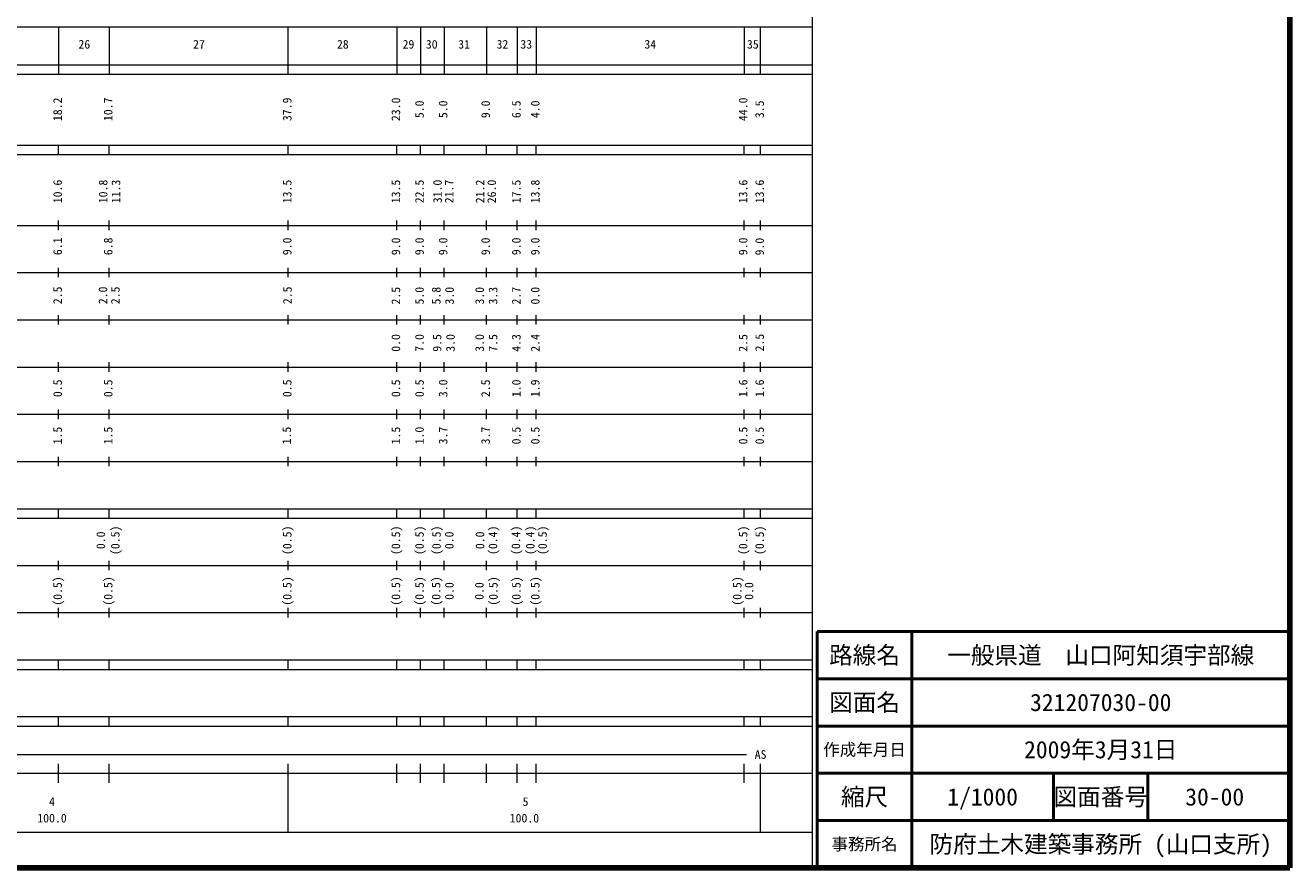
# Model space of a CAD drawing. Units: millimetres on the paper, enlarged 1000 times. Extents: x 40000 to 680000, y 20000 to 380000.
# Drawn here: x 412350 to 680000, y 20000 to 198357 of the extents above; entities that cross this region are included whole.
import ezdxf
from ezdxf.enums import TextEntityAlignment as Align

# ---------------------------------------------------------------- set-up
doc = ezdxf.new("R2010")
doc.units = ezdxf.units.MM
doc.header["$LTSCALE"] = 1000
for name, color, linetype, lineweight in [('M-TTL', 2, 'Continuous', 140), ('M-TTL-BAND', 7, 'Continuous', 13), ('M-TTL-FRAM', 2, 'Continuous', 50), ('M-TTL-LINE', 7, 'Continuous', 50)]:
    doc.layers.add(name, color=color, linetype=linetype, lineweight=lineweight)
doc.layers.add('M-TTL-TXT', color=7, linetype='Continuous')
doc.styles.add('ＭＳ ゴシック', font='')
doc.styles.get('ＭＳ ゴシック').set_extended_font_data('MS Gothic')

msp = doc.modelspace()

# ---------------------------------------------------------------- linework, layer by layer
at = {"layer": 'M-TTL'}
for p, q in [((680000, 20000), (680000, 380000)), ((40000, 20000), (680000, 20000))]:
    msp.add_line(p, q, dxfattribs=at)
at = {"layer": 'M-TTL-BAND'}
for p, q in [((579000, 20000), (579000, 370000)), ((68000, 198000), (579000, 198000)), ((419400, 198000), (419400, 188000)), ((430100, 198000), (430100, 188000)), ((468000, 188000), (468000, 198000)), ((491000, 198000), (491000, 188000)), ((496000, 198000), (496000, 188000)), ((501000, 198000), (501000, 188000)), ((510000, 198000), (510000, 188000)), ((516500, 198000), (516500, 188000)), ((520500, 198000), (520500, 188000)), ((564500, 198000), (564500, 188000)), ((568000, 188000), (568000, 198000)), ((40000, 190000), (579000, 190000)), ((40000, 188000), (579000, 188000)), ((40000, 173000), (579000, 173000)), ((419400, 171000), (419400, 173000)), ((430100, 171000), (430100, 173000)), ((468000, 171000), (468000, 173000)), ((491000, 171000), (491000, 173000)), ((496000, 171000), (496000, 173000)), ((501000, 171000), (501000, 173000)), ((510000, 171000), (510000, 173000)), ((516500, 171000), (516500, 173000)), ((520500, 171000), (520500, 173000)), ((564500, 171000), (564500, 173000)), ((568000, 171000), (568000, 173000)), ((40000, 171000), (579000, 171000)), ((40000, 156000), (579000, 156000)), ((419400, 155000), (419400, 157000)), ((430100, 155000), (430100, 157000)), ((468000, 155000), (468000, 157000)), ((491000, 155000), (491000, 157000)), ((496000, 155000), (496000, 157000)), ((501000, 155000), (501000, 157000)), ((510000, 155000), (510000, 157000)), ((516500, 155000), (516500, 157000)), ((520500, 155000), (520500, 157000)), ((564500, 155000), (564500, 157000)), ((568000, 155000), (568000, 157000)), ((46000, 146000), (579000, 146000)), ((419400, 145000), (419400, 147000)), ((430100, 145000), (430100, 147000)), ((468000, 145000), (468000, 147000)), ((491000, 145000), (491000, 147000)), ((496000, 145000), (496000, 147000)), ((501000, 145000), (501000, 147000)), ((510000, 145000), (510000, 147000)), ((516500, 145000), (516500, 147000)), ((520500, 145000), (520500, 147000)), ((564500, 145000), (564500, 147000)), ((568000, 145000), (568000, 147000)), ((419400, 135000), (419400, 137000)), ((430100, 135000), (430100, 137000)), ((468000, 135000), (468000, 137000)), ((491000, 135000), (491000, 137000)), ((496000, 135000), (496000, 137000)), ((501000, 135000), (501000, 137000)), ((510000, 135000), (510000, 137000)), ((516500, 135000), (516500, 137000)), ((520500, 135000), (520500, 137000)), ((564500, 135000), (564500, 137000)), ((568000, 135000), (568000, 137000)), ((52000, 136000), (579000, 136000)), ((46000, 126000), (579000, 126000)), ((419400, 125000), (419400, 127000)), ((430100, 125000), (430100, 127000)), ((468000, 125000), (468000, 127000)), ((491000, 125000), (491000, 127000)), ((496000, 125000), (496000, 127000)), ((501000, 125000), (501000, 127000)), ((510000, 125000), (510000, 127000)), ((516500, 125000), (516500, 127000)), ((520500, 125000), (520500, 127000)), ((564500, 125000), (564500, 127000)), ((568000, 125000), (568000, 127000)), ((52000, 116000), (579000, 116000)), ((419400, 115000), (419400, 117000)), ((430100, 115000), (430100, 117000)), ((468000, 115000), (468000, 117000)), ((491000, 115000), (491000, 117000)), ((496000, 115000), (496000, 117000)), ((501000, 115000), (501000, 117000)), ((510000, 115000), (510000, 117000)), ((516500, 115000), (516500, 117000)), ((520500, 115000), (520500, 117000)), ((564500, 115000), (564500, 117000)), ((568000, 115000), (568000, 117000)), ((46000, 106000), (579000, 106000)), ((419400, 105000), (419400, 107000)), ((430100, 105000), (430100, 107000)), ((468000, 105000), (468000, 107000)), ((491000, 105000), (491000, 107000)), ((496000, 105000), (496000, 107000)), ((501000, 105000), (501000, 107000)), ((510000, 105000), (510000, 107000)), ((516500, 105000), (516500, 107000)), ((520500, 105000), (520500, 107000)), ((564500, 105000), (564500, 107000)), ((568000, 105000), (568000, 107000)), ((40000, 96000), (579000, 96000)), ((40000, 94000), (579000, 94000)), ((419400, 94000), (419400, 96000)), ((430100, 94000), (430100, 96000)), ((468000, 94000), (468000, 96000)), ((491000, 94000), (491000, 96000)), ((496000, 94000), (496000, 96000)), ((501000, 94000), (501000, 96000)), ((510000, 94000), (510000, 96000)), ((516500, 94000), (516500, 96000)), ((520500, 94000), (520500, 96000)), ((564500, 94000), (564500, 96000)), ((568000, 94000), (568000, 96000)), ((49000, 84000), (579000, 84000)), ((419400, 83000), (419400, 85000)), ((430100, 83000), (430100, 85000)), ((468000, 83000), (468000, 85000)), ((491000, 83000), (491000, 85000)), ((496000, 83000), (496000, 85000)), ((501000, 83000), (501000, 85000)), ((510000, 83000), (510000, 85000)), ((516500, 83000), (516500, 85000)), ((520500, 83000), (520500, 85000)), ((564500, 83000), (564500, 85000)), ((568000, 83000), (568000, 85000)), ((419400, 73000), (419400, 75000)), ((430100, 73000), (430100, 75000)), ((468000, 73000), (468000, 75000)), ((491000, 73000), (491000, 75000)), ((496000, 73000), (496000, 75000)), ((501000, 73000), (501000, 75000)), ((510000, 73000), (510000, 75000)), ((516500, 73000), (516500, 75000)), ((520500, 73000), (520500, 75000)), ((564500, 73000), (564500, 75000)), ((568000, 73000), (568000, 75000)), ((40000, 74000), (579000, 74000)), ((40000, 64000), (579000, 64000)), ((40000, 62000), (579000, 62000)), ((419400, 62000), (419400, 64000)), ((430100, 62000), (430100, 64000)), ((468000, 62000), (468000, 64000)), ((491000, 62000), (491000, 64000)), ((496000, 62000), (496000, 64000)), ((501000, 62000), (501000, 64000)), ((510000, 62000), (510000, 64000)), ((516500, 62000), (516500, 64000)), ((520500, 62000), (520500, 64000)), ((564500, 62000), (564500, 64000)), ((568000, 62000), (568000, 64000)), ((40000, 52000), (579000, 52000)), ((419400, 50000), (419400, 52000)), ((430100, 50000), (430100, 52000)), ((468000, 50000), (468000, 52000)), ((491000, 50000), (491000, 52000)), ((496000, 50000), (496000, 52000)), ((501000, 50000), (501000, 52000)), ((510000, 50000), (510000, 52000)), ((516500, 50000), (516500, 52000)), ((520500, 50000), (520500, 52000)), ((564500, 50000), (564500, 52000)), ((568000, 50000), (568000, 52000)), ((40000, 50000), (579000, 50000)), ((71000, 44000), (565000, 44000)), ((419400, 38000), (419400, 42000)), ((430100, 38000), (430100, 42000)), ((468000, 27500), (468000, 42000)), ((491000, 38000), (491000, 42000)), ((496000, 38000), (496000, 42000)), ((501000, 38000), (501000, 42000)), ((510000, 38000), (510000, 42000)), ((516500, 38000), (516500, 42000)), ((520500, 38000), (520500, 42000)), ((564500, 38000), (564500, 42000)), ((568000, 27500), (568000, 42000)), ((40000, 40000), (579000, 40000)), ((68000, 27500), (579000, 27500))]:
    msp.add_line(p, q, dxfattribs=at)
at = {"layer": 'M-TTL-FRAM'}
for p, q in [((680000, 70000), (580000, 70000)), ((580000, 70000), (580000, 20000))]:
    msp.add_line(p, q, dxfattribs=at)
at = {"layer": 'M-TTL-LINE'}
for p, q in [((600000, 70000), (600000, 20000)), ((680000, 60000), (580000, 60000)), ((680000, 50000), (580000, 50000)), ((680000, 40000), (580000, 40000)), ((630000, 40000), (630000, 30000)), ((650000, 40000), (650000, 30000)), ((680000, 30000), (580000, 30000))]:
    msp.add_line(p, q, dxfattribs=at)

# ---------------------------------------------------------------- texts
at = {"layer": 'M-TTL-BAND', "style": 'ＭＳ ゴシック'}
for s, p in [('26', (424849, 192870)), ('27', (449115, 192870)), ('28', (479568, 192870)), ('29', (493459, 192870)), ('30', (498387, 192870)), ('31', (505233, 192870)), ('32', (513346, 192870)), ('33', (518390, 192870)), ('34', (544652, 192870)), ('35', (566353, 192870)), ('AS', (568000, 42500)), ('4', (418000, 32523)), ('5', (518234, 32523)), ('100.0', (418000, 29033)), ('100.0', (518000, 29033))]:
    msp.add_text(s, height=1833, dxfattribs=at).set_placement(p, align=Align.BOTTOM_CENTER)
for s, p in [('18.2', (420650, 180567)), ('10.7', (431350, 180567)), ('37.9', (469250, 180567)), ('23.0', (492250, 180567)), ('5.0', (497250, 180567)), ('5.0', (502250, 180567)), ('9.0', (511250, 180567)), ('6.5', (517750, 180567)), ('4.0', (521750, 180567)), ('44.0', (565750, 180567)), ('3.5', (569250, 180567)), ('10.6', (420650, 163174)), ('10.8', (430285, 163174)), ('11.3', (433004, 163174)), ('13.5', (469250, 163174)), ('13.5', (492250, 163174)), ('22.5', (497250, 163174)), ('31.0', (501068, 163174)), ('21.7', (503534, 163174)), ('21.2', (510068, 163174)), ('26.0', (512534, 163174)), ('17.5', (517750, 163174)), ('13.8', (521750, 163174)), ('13.6', (565750, 163174)), ('13.6', (569250, 163174)), ('6.1', (420650, 151552)), ('6.8', (431350, 151552)), ('9.0', (469250, 151552)), ('9.0', (492250, 151552)), ('9.0', (497250, 151552)), ('9.0', (502250, 151552)), ('9.0', (511250, 151552)), ('9.0', (517750, 151552)), ('9.0', (521750, 151552)), ('9.0', (565750, 151552)), ('9.0', (569250, 151500)), ('2.5', (420650, 141176)), ('2.0', (430244, 141176)), ('2.5', (432874, 141176)), ('2.5', (469296, 141176)), ('2.5', (492250, 141110)), ('5.0', (497250, 141110)), ('5.8', (500797, 141110)), ('3.0', (503608, 141110)), ('3.0', (509978, 141110)), ('3.3', (512822, 141110)), ('2.7', (517750, 141110)), ('0.0', (521750, 141110)), ('0.0', (492250, 131110)), ('7.0', (497250, 131110)), ('9.5', (500971, 131110)), ('3.0', (503815, 131110)), ('3.0', (509978, 131110)), ('7.5', (512822, 131110)), ('4.3', (517750, 131110)), ('2.4', (521750, 131110)), ('2.5', (565750, 131110)), ('2.5', (569250, 131176)), ('0.5', (420650, 121500)), ('0.5', (431350, 121500)), ('0.5', (469243, 121500)), ('0.5', (492250, 121500)), ('0.5', (497250, 121500)), ('3.0', (502250, 121500)), ('2.5', (511250, 121500)), ('1.0', (517750, 121500)), ('1.9', (521750, 121500)), ('1.6', (565750, 121500)), ('1.6', (569250, 121500)), ('1.5', (420650, 111500)), ('1.5', (431350, 111500)), ('1.5', (469147, 111500)), ('1.5', (492250, 111500)), ('1.0', (497250, 111500)), ('3.7', (502250, 111500)), ('3.7', (511250, 111500)), ('0.5', (517750, 111500)), ('0.5', (521750, 111500)), ('0.5', (565750, 111500)), ('0.5', (569250, 111500)), ('0.0', (429786, 89317)), ('(0.5)', (432862, 89317)), ('(0.5)', (469250, 89317)), ('(0.5)', (492250, 89317)), ('(0.5)', (497250, 89317)), ('(0.5)', (500839, 89317)), ('0.0', (503551, 89317)), ('0.0', (510051, 89317)), ('(0.4)', (512794, 89317)), ('(0.4)', (517661, 89317)), ('(0.4)', (520682, 89317)), ('(0.5)', (523294, 89317)), ('(0.5)', (565750, 89317)), ('(0.5)', (569250, 89317)), ('(0.5)', (420650, 78583)), ('(0.5)', (431350, 78583)), ('(0.5)', (469250, 78583)), ('(0.5)', (492250, 78583)), ('(0.5)', (497250, 78583)), ('(0.5)', (500766, 78583)), ('0.0', (503577, 78583)), ('0.0', (509909, 78583)), ('(0.5)', (512874, 78583)), ('(0.5)', (517750, 78583)), ('(0.5)', (521750, 78583)), ('(0.5)', (564500, 78583)), ('0.0', (567000, 78583))]:
    msp.add_text(s, height=1833, rotation=90, dxfattribs=at).set_placement(p, align=Align.BOTTOM_CENTER)
at = {"layer": 'M-TTL-TXT', "style": 'ＭＳ ゴシック'}
for s, height, p in [('路線名', 3666, (590000, 65000)), ('路線名', 3666, (590000, 65000)), ('一般県道\u3000山口阿知須宇部線', 3666, (640000, 65000)), ('図面名', 3666, (590000, 55000)), ('図面名', 3666, (590000, 55000)), ('321207030-00', 3666, (640000, 55000)), ('作成年月日', 2566, (590000, 45000)), ('作成年月日', 2566, (590000, 45000)), ('2009年3月31日', 3666, (640000, 45000)), ('縮尺', 3666, (590000, 35000)), ('縮尺', 3666, (590000, 35000)), ('1/1000', 3666, (615000, 35000)), ('図面番号', 3666, (640000, 35000)), ('図面番号', 3666, (640000, 35000)), ('30-00', 3666, (664125, 35000)), ('防府土木建築事務所 (山口支所)', 3666, (640000, 25000)), ('事務所名', 2566, (590000, 25000)), ('事務所名', 2566, (590000, 25000))]:
    msp.add_text(s, height=height, dxfattribs=at).set_placement(p, align=Align.MIDDLE_CENTER)

doc.saveas('drawing.dxf')
